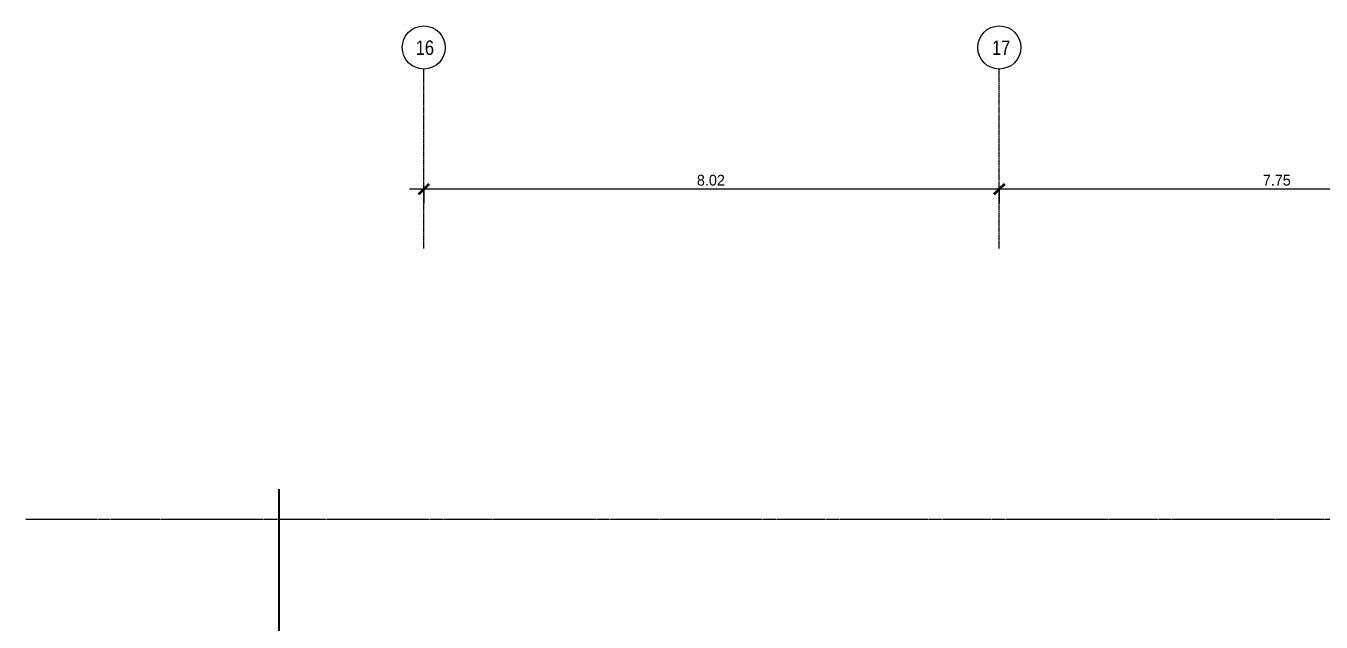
# Model space of a CAD drawing. Header units: centimetres. Extents: x -11896 to 2794, y -437 to 1921.
# Drawn here: x -4028 to -2223, y 1091 to 1921 of the extents above; entities that cross this region are included whole.
import ezdxf

# ---------------------------------------------------------------- set-up
doc = ezdxf.new("R2010")
doc.units = ezdxf.units.CM
doc.linetypes.add('Centre', pattern=[3.175, 0.635, -0.475, 1.59, -0.475])
doc.linetypes.add('Grid Line', pattern=[2.2225, 1.27, -0.3175, 0.3175, -0.3175])
for name, color, linetype, lineweight in [('A-ANNO-DIMS', 7, 'Continuous', 9), ('A-ANNO-DIMS-100', 7, 'Continuous', 9), ('A-DETL-GENF', 7, 'Continuous', 9), ('A-DETL-MEDM', 7, 'Continuous', 25), ('A-FLOR-LEVL', 7, 'Continuous', 9), ('S-GRID', 7, 'Continuous', 9), ('S-GRID-IDEN', 7, 'Continuous', 9)]:
    doc.layers.add(name, color=color, linetype=linetype, lineweight=lineweight)
doc.styles.add('Century Gothic_1', font='GOTHIC.TTF', dxfattribs={"height": 15})
doc.styles.add('Saira Condensed', font='SairaCondensed-Regular.ttf', dxfattribs={"height": 20})
doc.dimstyles.new('FCA_N_Cotas_E100', dxfattribs={"dimscale": 30.48, "dimtxt": 15.662524, "dimasz": 0.492126, "dimexe": 0.656168, "dimexo": 0.656168, "dimgap": 0.032808, "dimtad": 1, "dimlfac": 0.01, "dimrnd": 0.01, "dimzin": 0, "dimdsep": 46, "dimtxsty": 'Century Gothic_1', "dimblk1": 'OBLIQUE', "dimblk2": 'OBLIQUE', "dimsah": 1, "dimcen": 0.09, "dimdle": 0.656168, "dimazin": 2, "dimtfac": 1, "dimtdec": 4, "dimtix": 1, "dimtmove": 0, "dimatfit": 3, "dimfxl": 1, "dimtvp": 1, "dimtolj": 1, "dimtzin": 0, "dimarcsym": 2})

# ---------------------------------------------------------------- blocks, each defined once
blk = doc.blocks.new('M_Break Line - M_Break Line-1964406-Sección 2-2')
at = {"layer": 'A-DETL-MEDM'}
for p, q in [((-5125.2, 592.6), (-5125.2, 1276.3)), ((-5127.7, 586.9), (-5122.6, 590.7)), ((-5125.2, 585), (-5127.7, 586.9)), ((-5122.6, 590.7), (-5125.2, 592.6)), ((-5125.2, -99), (-5125.2, 585))]:
    blk.add_line(p, q, dxfattribs=at)
blk = doc.blocks.new('Grid - 3mm-1939417-Sección 2-2')
at = {"layer": 'S-GRID-IDEN', "color": 253, "true_color": 0xaaaaaa}
blk.add_circle((-3346.7, 1891.3), 30, dxfattribs=at)
blk = doc.blocks.new('DIMBLOCK22-Sección 2-2')
at = {"layer": 'A-ANNO-DIMS-100', "lineweight": 35}
for p, q in [((-2671.3, 1693.8), (-2663.8, 1701.3)), ((-1896.1, 1693.8), (-1888.6, 1701.3)), ((-2671.3, 1693.8), (-2678.8, 1686.3)), ((-1896.1, 1693.8), (-1903.6, 1686.3))]:
    blk.add_line(p, q, dxfattribs=at)
at = {"layer": 'A-ANNO-DIMS-100'}
for p, q in [((-2671.3, 1693.8), (-2671.3, 1699.9)), ((-1896.1, 1693.8), (-1896.1, 1699.9)), ((-1896.1, 1693.8), (-2671.3, 1693.8)), ((-2671.3, 1693.8), (-2671.3, 1673.8)), ((-1896.1, 1693.8), (-1896.1, 1673.8))]:
    blk.add_line(p, q, dxfattribs=at)
at = {"layer": 'A-ANNO-DIMS-100', "color": 0, "insert": (-2304.1, 1714), "char_height": 15, "width": 48.927, "attachment_point": 1, "line_spacing_factor": 0.984502, "style": 'Century Gothic_1'}
blk.add_mtext('7.75', dxfattribs=at)
blk = doc.blocks.new('_Oblique')
at = {"color": 0, "linetype": 'ByBlock', "lineweight": -2}
blk.add_line((-0.5, -0.5), (0.5, 0.5), dxfattribs=at)
blk = doc.blocks.new('DIMBLOCK23-Sección 2-2')
at = {"layer": 'A-ANNO-DIMS-100', "lineweight": 35}
for p, q in [((-3473.2, 1693.8), (-3465.7, 1701.3)), ((-2671.3, 1693.8), (-2663.8, 1701.3)), ((-3473.2, 1693.8), (-3480.7, 1686.3)), ((-2671.3, 1693.8), (-2678.8, 1686.3))]:
    blk.add_line(p, q, dxfattribs=at)
at = {"layer": 'A-ANNO-DIMS-100'}
for p, q in [((-3473.2, 1693.8), (-3473.2, 1699.9)), ((-2671.3, 1693.8), (-2671.3, 1699.9)), ((-2671.3, 1693.8), (-3493.2, 1693.8)), ((-3473.2, 1693.8), (-3473.2, 1673.8)), ((-2671.3, 1693.8), (-2671.3, 1673.8))]:
    blk.add_line(p, q, dxfattribs=at)
at = {"layer": 'A-ANNO-DIMS-100', "color": 0, "insert": (-3092.7, 1714), "char_height": 15, "width": 48.927, "attachment_point": 1, "line_spacing_factor": 0.984502, "style": 'Century Gothic_1'}
blk.add_mtext('8.02', dxfattribs=at)

msp = doc.modelspace()

# ---------------------------------------------------------------- linework, layer by layer
at = {"layer": 'A-FLOR-LEVL', "color": 253, "linetype": 'Centre', "true_color": 0xaaaaaa}
msp.add_line((-4027.666, 1234.505), (1679.934, 1234.505), dxfattribs=at)
at = {"layer": 'S-GRID', "color": 253, "linetype": 'Grid Line', "true_color": 0xaaaaaa}
for p, q in [((-3473.24, 1611.334), (-3473.24, 1861.334)), ((-2671.298, 1611.334), (-2671.298, 1861.334))]:
    msp.add_line(p, q, dxfattribs=at)

# ---------------------------------------------------------------- block references
at = {"layer": 'A-DETL-GENF'}
msp.add_blockref('M_Break Line - M_Break Line-1964406-Sección 2-2', (1450.659, 0), dxfattribs=at)
at = {"layer": 'S-GRID-IDEN', "color": 253, "true_color": 0xaaaaaa}
for p in [(-126.519, 0), (675.423, 0)]:
    msp.add_blockref('Grid - 3mm-1939417-Sección 2-2', p, dxfattribs=at)

# ---------------------------------------------------------------- texts
at = {"layer": 'S-GRID-IDEN', "color": 253, "true_color": 0xaaaaaa, "char_height": 20, "attachment_point": 1, "style": 'Saira Condensed'}
for s, insert, width in [('16', (-3484.464, 1901.014), 26.45569), ('17', (-2681.521, 1901.014), 24.05062)]:
    msp.add_mtext(s, dxfattribs=dict(at, insert=insert, width=width))

# ---------------------------------------------------------------- dimensions: what is measured, and where the dimension line sits
at = {"layer": 'A-ANNO-DIMS'}
for base, p1, p2, override, picture, middle in [((-3473.24, 1693.769), (-2671.298, 1679.88), (-3473.24, 1679.88), {"dimpost": '<>', "dimfxl": 801.942363}, 'DIMBLOCK23-Sección 2-2', (-3072.269, 1702.646)), ((-2671.298, 1693.769), (-1896.062, 1679.88), (-2671.298, 1679.88), {"dimpost": '<>', "dimfxl": 775.23579}, 'DIMBLOCK22-Sección 2-2', (-2283.68, 1702.458))]:
    dim = msp.add_linear_dim(base=base, p1=p1, p2=p2, dimstyle='FCA_N_Cotas_E100', override=override, dxfattribs=at)
    dim.commit()
    dim.dimension.update_dxf_attribs({"geometry": picture, "text_midpoint": middle})

doc.saveas('drawing.dxf')
